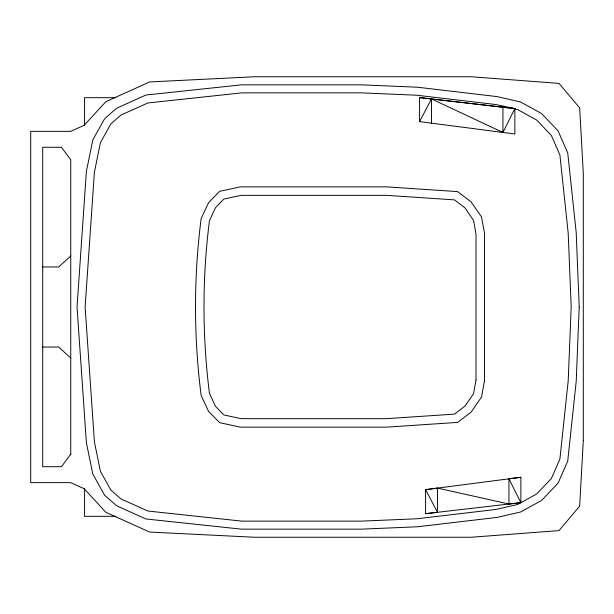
<?xml version="1.0" encoding="UTF-8"?>
<svg xmlns="http://www.w3.org/2000/svg" width="614" height="614" viewBox="0 0 614 614"><rect width="100%" height="100%" fill="white"/><g stroke="black" fill="none" stroke-linecap="round" stroke-linejoin="round"><path stroke-width="0.92" d="M419.577 97.588L514.862 108.601L514.862 133.99L419.577 121.618L419.577 97.588L431.496 98.954L502.943 132.447L514.862 108.601L495.659 104.51L416.845 95.224L361.331 92.86L241.839 92.86L147.92 102.96L120.981 115.064L110.881 123.89L100.412 142.64L94.402 172.219L85.123 307L94.402 441.781L100.412 471.36L110.881 490.11L120.981 498.936L147.92 511.04L241.839 521.14L361.331 521.14L416.845 518.776L495.659 509.49L517.594 504.485L536.613 494.024L551.357 478.552L559.914 458.98L568.196 380.81L571.197 307L568.196 233.19L559.914 155.02L551.357 135.448L536.613 119.976L517.594 109.515L512.038 108.241M419.577 121.618L431.496 98.954L514.862 108.601M70.74 454.16L61.461 466.717L42.711 466.717L42.711 147.283L61.461 147.283L70.74 159.84L70.74 454.905M70.74 255.946L58.729 266.96L42.711 266.96M437.506 488.107L425.586 489.65L425.586 513.68L437.506 512.314L437.506 488.107L508.945 504.033L520.872 502.666L520.872 477.278L508.945 478.82L508.945 504.033M520.872 477.278L425.586 489.65L437.506 512.314M425.586 513.68L520.872 502.666L508.945 478.82M115.954 97.68L84.578 97.68L84.578 125.463M42.711 347.04L58.729 347.04L70.74 358.054M115.954 516.32L84.578 516.32L84.578 488.537M502.943 107.235L502.943 132.447M431.496 98.954L431.496 123.161M579.202 307L576.201 381.447L567.735 461.076L558.088 483.103L541.525 500.479L520.503 512.038L497.025 517.41L417.482 526.781L361.516 529.153L241.386 529.153L145.825 518.96L116.614 505.759L104.595 495.206L92.86 474.185L86.397 442.786L77.026 307L86.397 171.214L92.86 139.815L104.595 118.794L116.614 108.241L145.825 95.04L241.386 84.847L361.516 84.847L417.482 87.219L497.025 96.59L520.503 101.962L541.525 113.521L558.088 130.897L567.735 152.924L576.201 232.552L579.202 307M583.3 440.599L579.662 506.128L559.001 530.603L471.176 537.25L254.488 537.25L149.647 532.062L105.869 512.314L84.21 488.744L70.74 482.642L30.7 482.642L30.7 131.358L70.74 131.358L84.21 125.256L105.869 101.686L149.647 81.938L254.488 76.75L471.176 76.75L559.001 83.397L579.662 107.872L583.3 173.401L583.3 440.599M476.004 380.081L473.547 393.643L464.99 406.107L454.521 414.12L386.452 418.664L241.202 418.664L223.818 414.934L215.537 406.384L209.443 393.275A686.16 686.16 0 0 1 209.443 220.725L215.537 207.616L223.818 199.066L241.202 195.336L386.452 195.336L454.521 199.88L464.99 207.893L473.547 220.357L476.004 233.919L476.004 380.081M484.469 380.895L481.553 397.005L471.176 412.025L457.622 422.401L386.72 427.129L240.289 427.129L219.635 422.67L208.53 411.296L201.154 395.462A697.404 697.404 0 0 1 201.154 218.538L208.53 202.704L219.635 191.33L240.289 186.871L386.72 186.871L457.622 191.599L471.176 201.975L481.553 216.995L484.469 233.105L484.469 380.895"/></g></svg>
